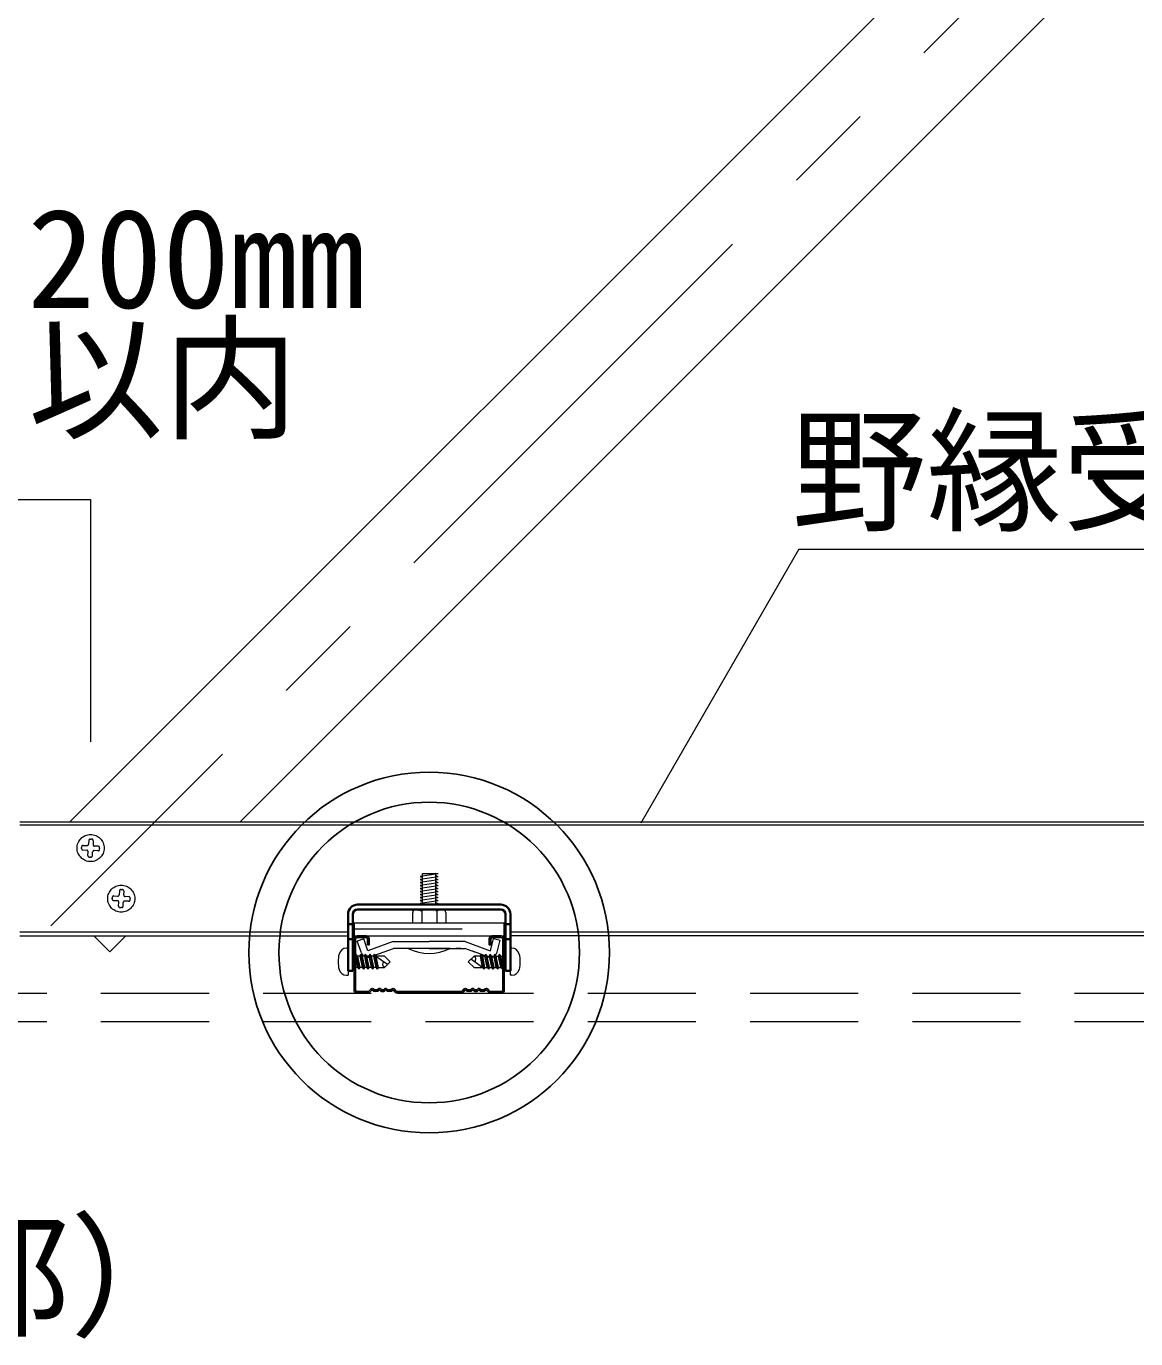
# Model space of a CAD drawing. Units: millimetres on the paper, enlarged 40 times, with parts at other scales. Extents: x -7800 to 7800, y -5578 to 5491.
# Drawn here: x 5710 to 6202, y 3286 to 3868 of the extents above; entities that cross this region are included whole.
import ezdxf
from ezdxf.enums import TextEntityAlignment as Align

# ---------------------------------------------------------------- set-up
doc = ezdxf.new("R2010")
doc.units = ezdxf.units.MM
doc.header["$LTSCALE"] = 40
doc.linetypes.add('CHAIN1', pattern=[8, 5, -1, 1, -1])
doc.linetypes.add('DASHED1', pattern=[1.8, 1.2, -0.6])
for name, color, linetype, lineweight in [('4-0_中心線', 4, 'CHAIN1', 9), ('4-2_野縁受け', 3, 'Continuous', 18), ('4-3_野縁', 2, 'Continuous', 25), ('4-4_斜め部材', 4, 'Continuous', 9), ('4-5_寸法', 4, 'Continuous', 9), ('4-6_文字', 7, 'Continuous', 18), ('4-7_金具', 6, 'Continuous', 35), ('4-A_クリップ', 7, 'Continuous', 18), ('4-B_ビス', 3, 'Continuous', 18), ('4-C_パネル', 7, 'DASHED1', 18)]:
    doc.layers.add(name, color=color, linetype=linetype, lineweight=lineweight)
doc.styles.add('ＭＳ ゴシック', font='')
doc.styles.get('ＭＳ ゴシック').set_extended_font_data('MS Gothic')

msp = doc.modelspace()

# ---------------------------------------------------------------- linework, layer by layer
at = {"layer": '4-0_中心線'}
msp.add_line((6701.86, 4450.35), (5720.54, 3469.03), dxfattribs=at)
at = {"layer": '4-2_野縁受け'}
for p, q in [((5706.77, 3515.28), (6866.77, 3515.28)), ((6866.77, 3513.68), (5706.77, 3513.68)), ((5852.44, 3466.22), (5706.77, 3466.22)), ((5706.77, 3464.62), (5852.44, 3464.62)), ((5855.1, 3466.22), (5854.57, 3466.22)), ((5854.57, 3464.62), (5855.1, 3464.62)), ((5922.3, 3466.22), (5921.77, 3466.22)), ((5922.3, 3464.62), (5921.77, 3464.62)), ((6256.44, 3466.22), (5924.44, 3466.22)), ((6256.44, 3464.62), (5924.44, 3464.62))]:
    msp.add_line(p, q, dxfattribs=at)
at = {"layer": '4-3_野縁'}
for p, q in [((5856.44, 3464.62), (5860.44, 3464.62)), ((5916.44, 3464.62), (5920.44, 3464.62)), ((5855.1, 3463.28), (5855.1, 3440.68)), ((5855.77, 3440.62), (5855.77, 3463.28)), ((5860.44, 3463.95), (5856.44, 3463.95)), ((5861.1, 3463.28), (5861.1, 3460.62)), ((5915.77, 3463.28), (5915.77, 3460.62)), ((5920.44, 3463.95), (5916.44, 3463.95)), ((5921.1, 3440.62), (5921.1, 3463.28)), ((5921.77, 3463.28), (5921.77, 3440.68)), ((5861.7, 3440.15), (5862.64, 3441.09)), ((5862.64, 3441.09), (5861.7, 3440.15)), ((5872.92, 3441.09), (5873.86, 3440.15)), ((5903.97, 3441.09), (5903.03, 3440.15)), ((5915.19, 3440.15), (5914.25, 3441.09)), ((5914.25, 3441.09), (5915.19, 3440.15)), ((5856.44, 3439.95), (5861.23, 3439.95)), ((5861.23, 3439.95), (5856.44, 3439.95)), ((5861.23, 3439.28), (5856.44, 3439.28)), ((5861.23, 3439.28), (5856.44, 3439.28)), ((5863.11, 3440.62), (5862.17, 3439.67)), ((5863.11, 3440.62), (5862.17, 3439.67)), ((5872.44, 3440.62), (5873.39, 3439.67)), ((5874.31, 3439.28), (5888.43, 3439.28)), ((5874.33, 3439.95), (5902.56, 3439.95)), ((5902.54, 3439.28), (5888.43, 3439.28)), ((5904.45, 3440.62), (5903.5, 3439.67)), ((5913.78, 3440.62), (5914.72, 3439.67)), ((5913.78, 3440.62), (5914.72, 3439.67)), ((5920.44, 3439.95), (5915.66, 3439.95)), ((5915.66, 3439.95), (5920.45, 3439.95)), ((5915.66, 3439.28), (5920.45, 3439.28)), ((5915.66, 3439.28), (5920.45, 3439.28))]:
    msp.add_line(p, q, dxfattribs=at)
for points in [[(5861.1, 3460.62), (5861.77, 3460.62), (5861.77, 3463.28)], [(5915.77, 3460.62), (5915.1, 3460.62), (5915.1, 3463.28)]]:
    msp.add_lwpolyline(points, dxfattribs=at)
for centre, radius, start, end in [((5856.44, 3463.28), 1.33, 90.00299, 180.00299), ((5860.44, 3463.28), 1.33, 0.00299, 90.00299), ((5916.44, 3463.28), 1.33, 89.99699, 179.99699), ((5920.44, 3463.28), 1.33, 359.99699, 89.99699), ((5856.44, 3463.28), 0.667, 90, 180), ((5860.44, 3463.28), 0.667, 0.00699, 90), ((5916.44, 3463.28), 0.667, 90, 180), ((5920.44, 3463.28), 0.667, 0, 90), ((5863.11, 3440.62), 0.667, 46.39717, 135), ((5864.78, 3442.37), 1.75, 226.39717, 313.60281), ((5866.44, 3440.62), 0.667, 36.86989, 133.60281), ((5867.78, 3441.62), 1, 216.86989, 323.1301), ((5869.11, 3440.62), 0.667, 36.86989, 143.1301), ((5869.11, 3440.62), 0.667, 46.39717, 143.1301), ((5870.78, 3442.37), 1.75, 226.39717, 313.60281), ((5872.44, 3440.62), 0.667, 44.99998, 133.60281), ((5904.45, 3440.62), 0.667, 46.39719, 135.00002), ((5906.11, 3442.37), 1.75, 226.39719, 313.60283), ((5907.78, 3440.62), 0.667, 36.8699, 143.13011), ((5907.78, 3440.62), 0.667, 36.8699, 133.60283), ((5909.11, 3441.62), 1, 216.8699, 323.13011), ((5910.45, 3440.62), 0.667, 46.39719, 143.13011), ((5912.11, 3442.37), 1.75, 226.39719, 313.60283), ((5913.78, 3440.62), 0.667, 45, 133.60283), ((5856.43, 3440.62), 1.33, 177.476, 270), ((5856.43, 3440.62), 1.33, 177.476, 270), ((5856.44, 3440.62), 0.667, 180, 270), ((5861.23, 3440.62), 0.667, 269.99998, 314.99998), ((5861.23, 3440.62), 0.667, 270, 314.99998), ((5861.23, 3440.62), 1.33, 270, 314.99998), ((5861.23, 3440.62), 1.33, 270, 315), ((5864.78, 3442.37), 2.42, 226.39717, 313.60281), ((5867.78, 3441.62), 1.67, 216.86989, 323.1301), ((5870.78, 3442.37), 2.42, 226.39717, 313.60281), ((5874.33, 3440.62), 1.33, 225, 270), ((5874.33, 3440.62), 0.667, 225, 270), ((5902.56, 3440.62), 0.667, 270, 315), ((5902.56, 3440.62), 1.33, 270, 315), ((5906.11, 3442.37), 2.42, 226.39719, 313.60283), ((5909.11, 3441.62), 1.67, 216.8699, 323.13011), ((5912.11, 3442.37), 2.42, 226.39719, 313.60283), ((5915.66, 3440.62), 1.33, 225.00002, 270), ((5915.66, 3440.62), 1.33, 225, 270), ((5915.66, 3440.62), 0.667, 225, 270), ((5915.66, 3440.62), 0.667, 225.00002, 270), ((5920.44, 3440.62), 1.33, 269.99997, 2.524), ((5920.44, 3440.62), 1.33, 270, 2.524), ((5920.44, 3440.62), 0.667, 270, 0)]:
    msp.add_arc(centre, radius, start, end, dxfattribs=at)
at = {"layer": '4-4_斜め部材'}
for p, q in [((6664.15, 4450.35), (5729.08, 3515.28)), ((6739.57, 4450.35), (5804.51, 3515.28))]:
    msp.add_line(p, q, dxfattribs=at)
msp.add_lwpolyline([(5753.84, 3464.62), (5746.74, 3457.51), (5739.63, 3464.62)], dxfattribs=at)
at = {"layer": '4-5_寸法'}
for p, q in [((5686.77, 3658.13), (5738.22, 3658.13)), ((5738.22, 3658.13), (5738.22, 3550.71))]:
    msp.add_line(p, q, dxfattribs=at)
at = {"layer": '4-6_文字'}
for q in [(5982.29, 3514.58), (6499.11, 3636.09)]:
    msp.add_line((6052.44, 3636.09), q, dxfattribs=at)
at = {"layer": '4-6_文字', "color": 2, "lineweight": 25}
for radius in [80, 66.67]:
    msp.add_circle((5888.44, 3457.24), radius, dxfattribs=at)
at = {"layer": '4-7_金具'}
for p, q in [((5920.17, 3478.48), (5856.7, 3478.48)), ((5920.17, 3476.35), (5856.7, 3476.35)), ((5852.44, 3474.22), (5852.44, 3449.15)), ((5854.57, 3474.22), (5854.57, 3449.15)), ((5922.3, 3474.22), (5922.3, 3449.15)), ((5924.44, 3474.22), (5924.44, 3449.15)), ((5854.57, 3469.82), (5852.44, 3469.82)), ((5924.44, 3469.82), (5922.3, 3469.82)), ((5854.57, 3463.15), (5852.44, 3463.15)), ((5924.44, 3463.15), (5922.3, 3463.15)), ((5854.57, 3449.15), (5852.44, 3449.15)), ((5924.44, 3449.15), (5922.3, 3449.15))]:
    msp.add_line(p, q, dxfattribs=at)
for centre, radius, start, end in [((5856.7, 3474.22), 4.27, 90, 180), ((5856.7, 3474.22), 2.13, 90, 180), ((5920.17, 3474.22), 4.27, 0, 90), ((5920.17, 3474.22), 2.13, 0, 90)]:
    msp.add_arc(centre, radius, start, end, dxfattribs=at)
at = {"layer": '4-A_クリップ'}
for p, q in [((5855.1, 3470.35), (5921.77, 3470.35)), ((5855.1, 3470.35), (5855.1, 3464.62)), ((5921.77, 3464.62), (5921.77, 3470.35)), ((5855.1, 3464.62), (5921.77, 3464.62)), ((5859.06, 3464.64), (5857.06, 3464.64)), ((5859.38, 3463.3), (5856.5, 3462.25)), ((5858.09, 3457.87), (5856.5, 3462.25)), ((5858.36, 3457.12), (5856.5, 3462.25)), ((5861.29, 3458.04), (5859.38, 3463.3)), ((5872.45, 3462.1), (5861.29, 3458.04)), ((5862.32, 3455.3), (5872.58, 3459.03)), ((5872.45, 3462.1), (5888.44, 3462.1)), ((5873.48, 3459.03), (5872.58, 3459.03)), ((5879.1, 3459.03), (5873.48, 3459.03)), ((5904.43, 3462.1), (5888.44, 3462.1)), ((5904.43, 3462.1), (5888.44, 3462.1)), ((5904.43, 3462.1), (5888.44, 3462.1)), ((5888.44, 3459.03), (5900.63, 3459.03)), ((5888.44, 3459.03), (5900.63, 3459.03)), ((5888.44, 3459.03), (5901.41, 3459.03)), ((5888.44, 3459.03), (5903.39, 3459.03)), ((5901.09, 3459.03), (5903.39, 3459.03)), ((5901.74, 3459.03), (5904.29, 3459.03)), ((5908.62, 3457.46), (5904.29, 3459.03)), ((5904.43, 3462.1), (5914.29, 3458.5)), ((5913.9, 3458.65), (5915.58, 3458.04)), ((5918.58, 3457.38), (5919.99, 3462.65)), ((5914.55, 3455.3), (5907.63, 3457.82))]:
    msp.add_line(p, q, dxfattribs=at)
at = {"layer": '4-A_クリップ', "linetype": 'DASHED1'}
msp.add_line((5855.1, 3467.68), (5921.77, 3467.68), dxfattribs=at)
at = {"layer": '4-A_クリップ', "color": 4, "lineweight": 9}
msp.add_line((5902.52, 3459.03), (5900.28, 3459.03), dxfattribs=at)
at = {"layer": '4-A_クリップ'}
for points in [[(5861.29, 3458.04), (5859.38, 3463.3), (5856.5, 3462.25)], [(5915.58, 3458.04), (5917.03, 3463.44), (5919.99, 3462.65)]]:
    msp.add_lwpolyline(points, dxfattribs=at)
for centre, start, end in [((5861.25, 3458.17), 200, 300), ((5915.61, 3458.17), 245, 345)]:
    msp.add_arc(centre, 3.07, start, end, dxfattribs=at)
at = {"layer": '4-B_ビス', "linetype": 'DASHED1'}
for p, q in [((5737.4, 3506.94), (5737.31, 3505.27)), ((5738.1, 3507.57), (5738.43, 3507.55)), ((5738.77, 3507.53), (5738.43, 3507.55)), ((5739.4, 3506.83), (5739.31, 3505.17)), ((5734.21, 3503.43), (5734.23, 3503.77)), ((5734.25, 3504.1), (5734.23, 3503.77)), ((5734.84, 3502.73), (5736.51, 3502.64)), ((5734.95, 3504.73), (5736.61, 3504.64)), ((5737.05, 3500.28), (5737.14, 3501.94)), ((5737.68, 3499.58), (5738.01, 3499.56)), ((5738.35, 3499.54), (5738.01, 3499.56)), ((5739.05, 3500.17), (5739.14, 3501.84)), ((5741.5, 3502.38), (5739.84, 3502.47)), ((5741.61, 3504.38), (5739.94, 3504.47)), ((5742.2, 3503.01), (5742.22, 3503.35)), ((5742.24, 3503.68), (5742.22, 3503.35)), ((5747.84, 3481.69), (5747.82, 3481.36)), ((5748.54, 3482.32), (5750.21, 3482.23)), ((5750.99, 3484.53), (5750.91, 3482.87)), ((5751.69, 3485.16), (5752.03, 3485.14)), ((5752.36, 3485.13), (5752.03, 3485.14)), ((5752.99, 3484.42), (5752.9, 3482.76)), ((5755.2, 3481.97), (5753.53, 3482.06)), ((5747.81, 3481.03), (5747.82, 3481.36)), ((5748.44, 3480.32), (5750.1, 3480.24)), ((5750.64, 3477.87), (5750.73, 3479.54)), ((5751.27, 3477.17), (5751.61, 3477.15)), ((5751.94, 3477.14), (5751.61, 3477.15)), ((5752.64, 3477.77), (5752.73, 3479.43)), ((5755.09, 3479.98), (5753.43, 3480.06)), ((5755.79, 3480.61), (5755.81, 3480.94)), ((5755.83, 3481.27), (5755.81, 3480.94))]:
    msp.add_line(p, q, dxfattribs=at)
at = {"layer": '4-B_ビス'}
for p, q in [((5892.44, 3492.15), (5884.44, 3491.03)), ((5884.44, 3491.03), (5885.44, 3490.5)), ((5892.44, 3490.82), (5884.44, 3489.7)), ((5884.44, 3489.7), (5885.44, 3489.17)), ((5885.44, 3478.48), (5885.44, 3492.36)), ((5885.44, 3492.36), (5891.44, 3492.36)), ((5892.44, 3492.15), (5891.44, 3492.36)), ((5891.44, 3478.48), (5891.44, 3492.33)), ((5892.44, 3490.82), (5891.44, 3491.35)), ((5892.44, 3489.49), (5891.44, 3490.01)), ((5892.44, 3488.15), (5891.44, 3488.68)), ((5892.44, 3486.82), (5891.44, 3487.35)), ((5892.44, 3485.49), (5891.44, 3486.01)), ((5892.44, 3484.15), (5891.44, 3484.68)), ((5892.44, 3482.82), (5891.44, 3483.35)), ((5892.44, 3481.49), (5891.44, 3482.01)), ((5881.99, 3476.13), (5881.37, 3475.82)), ((5881.99, 3476.13), (5881.37, 3475.82)), ((5882.44, 3476.35), (5894.44, 3476.35)), ((5882.91, 3476.23), (5885.1, 3475.68)), ((5882.91, 3476.23), (5885.1, 3475.68)), ((5892.44, 3478.82), (5890.02, 3478.48)), ((5892.44, 3480.15), (5891.44, 3480.68)), ((5892.44, 3478.82), (5891.44, 3479.35)), ((5893.96, 3476.23), (5891.77, 3475.69)), ((5893.96, 3476.23), (5891.77, 3475.69)), ((5894.87, 3476.13), (5895.49, 3475.83)), ((5894.87, 3476.13), (5895.49, 3475.83)), ((5881.1, 3475.02), (5881.1, 3470.35)), ((5881.1, 3470.35), (5895.77, 3470.35)), ((5885.1, 3475.68), (5885.1, 3475.66)), ((5885.1, 3475.66), (5885.1, 3470.35)), ((5891.4, 3475.83), (5891.77, 3475.69)), ((5895.77, 3475.02), (5895.77, 3470.35)), ((5851.77, 3459.14), (5852.44, 3459.14)), ((5852.44, 3459.14), (5852.44, 3447.14)), ((5897.77, 3459.03), (5879.1, 3459.03)), ((5925.1, 3459.14), (5924.44, 3459.14)), ((5924.44, 3447.14), (5924.44, 3459.14)), ((5852.45, 3455.65), (5852.44, 3455.65)), ((5855.1, 3455.66), (5854.57, 3455.66)), ((5855.96, 3456.5), (5855.77, 3456.04)), ((5855.77, 3454.88), (5856.36, 3451.9)), ((5855.96, 3456.5), (5856.36, 3454.45)), ((5855.96, 3456.5), (5856.36, 3455.99)), ((5856.39, 3455.97), (5856.66, 3455.64)), ((5857.66, 3455.64), (5856.39, 3455.64)), ((5856.39, 3454.43), (5857.31, 3449.81)), ((5856.66, 3455.64), (5857.66, 3450.64)), ((5858, 3456.47), (5857.66, 3455.64)), ((5857.66, 3455.64), (5858.66, 3450.64)), ((5858, 3456.47), (5859.33, 3449.81)), ((5858, 3456.47), (5858.67, 3455.64)), ((5859.67, 3455.64), (5858.67, 3455.64)), ((5858.67, 3455.64), (5859.67, 3450.64)), ((5860.02, 3456.47), (5859.67, 3455.64)), ((5859.67, 3455.64), (5860.67, 3450.64)), ((5860.02, 3456.47), (5861.35, 3449.81)), ((5860.02, 3456.47), (5860.69, 3455.64)), ((5861.69, 3455.64), (5860.69, 3455.64)), ((5860.69, 3455.64), (5861.69, 3450.64)), ((5862.04, 3456.47), (5861.69, 3455.64)), ((5861.69, 3455.64), (5862.69, 3450.64)), ((5862.04, 3456.47), (5863.37, 3449.81)), ((5862.04, 3456.47), (5862.71, 3455.64)), ((5863.71, 3455.64), (5862.71, 3455.64)), ((5862.71, 3455.64), (5863.71, 3450.64)), ((5864.06, 3456.47), (5863.71, 3455.64)), ((5863.71, 3455.64), (5864.71, 3450.64)), ((5864.06, 3456.47), (5865.39, 3449.81)), ((5864.06, 3456.47), (5864.73, 3455.64)), ((5864.6, 3455.81), (5868.4, 3455.81)), ((5864.73, 3455.64), (5869.97, 3452.04)), ((5864.73, 3455.64), (5865.73, 3450.64)), ((5868.4, 3455.81), (5871.07, 3453.14)), ((5871.07, 3453.14), (5868.4, 3450.47)), ((5905.8, 3453.14), (5908.47, 3455.81)), ((5908.47, 3450.47), (5905.8, 3453.14)), ((5912.14, 3450.64), (5906.91, 3454.24)), ((5908.47, 3455.81), (5911.21, 3455.81)), ((5911.14, 3455.64), (5911.48, 3456.47)), ((5912.14, 3450.64), (5911.14, 3455.64)), ((5912.16, 3455.64), (5911.48, 3456.47)), ((5912.81, 3449.81), (5911.48, 3456.47)), ((5912.16, 3455.64), (5913.16, 3455.64)), ((5913.16, 3450.64), (5912.16, 3455.64)), ((5913.16, 3455.64), (5913.5, 3456.47)), ((5914.16, 3450.64), (5913.16, 3455.64)), ((5914.18, 3455.64), (5913.5, 3456.47)), ((5914.83, 3449.81), (5913.5, 3456.47)), ((5914.18, 3455.64), (5915.18, 3455.64)), ((5915.18, 3450.64), (5914.18, 3455.64)), ((5915.18, 3455.64), (5915.52, 3456.47)), ((5916.18, 3450.64), (5915.18, 3455.64)), ((5916.2, 3455.64), (5915.52, 3456.47)), ((5916.85, 3449.81), (5915.52, 3456.47)), ((5916.2, 3455.64), (5917.2, 3455.64)), ((5917.2, 3450.64), (5916.2, 3455.64)), ((5917.2, 3455.64), (5917.54, 3456.47)), ((5918.2, 3450.64), (5917.2, 3455.64)), ((5918.22, 3455.64), (5917.54, 3456.47)), ((5918.87, 3449.81), (5917.54, 3456.47)), ((5918.22, 3455.64), (5919.22, 3455.64)), ((5919.22, 3450.64), (5918.22, 3455.64)), ((5919.22, 3455.64), (5919.56, 3456.47)), ((5920.22, 3450.64), (5919.22, 3455.64)), ((5920.24, 3455.64), (5919.56, 3456.47)), ((5920.48, 3451.85), (5919.56, 3456.47)), ((5920.24, 3455.63), (5921.1, 3455.63)), ((5920.49, 3454.4), (5920.24, 3455.63)), ((5921.1, 3451.4), (5920.51, 3454.38)), ((5921.77, 3455.62), (5922.3, 3455.62)), ((5924.42, 3455.63), (5924.47, 3455.63)), ((5851.77, 3447.14), (5852.44, 3447.14)), ((5852.45, 3450.65), (5852.4, 3450.65)), ((5855.1, 3450.66), (5854.57, 3450.66)), ((5856.63, 3450.65), (5855.77, 3450.65)), ((5856.38, 3451.89), (5856.63, 3450.65)), ((5856.64, 3450.64), (5857.31, 3449.81)), ((5857.66, 3450.64), (5857.31, 3449.81)), ((5858.66, 3450.64), (5857.66, 3450.64)), ((5858.66, 3450.64), (5859.33, 3449.81)), ((5859.67, 3450.64), (5859.33, 3449.81)), ((5860.67, 3450.64), (5859.67, 3450.64)), ((5860.67, 3450.64), (5861.35, 3449.81)), ((5861.69, 3450.64), (5861.35, 3449.81)), ((5862.69, 3450.64), (5861.69, 3450.64)), ((5862.69, 3450.64), (5863.37, 3449.81)), ((5863.71, 3450.64), (5863.37, 3449.81)), ((5864.71, 3450.64), (5863.71, 3450.64)), ((5864.71, 3450.64), (5865.39, 3449.81)), ((5865.73, 3450.64), (5865.39, 3449.81)), ((5868.4, 3450.47), (5865.67, 3450.47)), ((5912.27, 3450.47), (5908.47, 3450.47)), ((5912.81, 3449.81), (5912.14, 3450.64)), ((5912.81, 3449.81), (5913.16, 3450.64)), ((5913.16, 3450.64), (5914.16, 3450.64)), ((5914.83, 3449.81), (5914.16, 3450.64)), ((5914.83, 3449.81), (5915.18, 3450.64)), ((5915.18, 3450.64), (5916.18, 3450.64)), ((5916.85, 3449.81), (5916.18, 3450.64)), ((5916.85, 3449.81), (5917.2, 3450.64)), ((5917.2, 3450.64), (5918.2, 3450.64)), ((5918.87, 3449.81), (5918.2, 3450.64)), ((5918.87, 3449.81), (5919.22, 3450.64)), ((5919.22, 3450.64), (5920.22, 3450.64)), ((5920.48, 3450.31), (5920.22, 3450.64)), ((5920.92, 3449.78), (5920.51, 3451.83)), ((5920.92, 3449.78), (5920.51, 3450.29)), ((5920.92, 3449.78), (5921.1, 3450.24)), ((5921.77, 3450.62), (5922.3, 3450.62)), ((5924.42, 3450.63), (5924.43, 3450.63)), ((5925.1, 3447.14), (5924.44, 3447.14))]:
    msp.add_line(p, q, dxfattribs=at)
for points in [[(5892.44, 3489.49), (5884.44, 3488.36), (5885.44, 3487.84)], [(5892.44, 3488.15), (5884.44, 3487.03), (5885.44, 3486.5)], [(5892.44, 3486.82), (5884.44, 3485.7), (5885.44, 3485.17)], [(5892.44, 3485.49), (5884.44, 3484.36), (5885.44, 3483.84)], [(5892.44, 3484.15), (5884.44, 3483.03), (5885.44, 3482.5)], [(5892.44, 3482.82), (5884.44, 3481.7), (5885.44, 3481.17)], [(5892.44, 3481.49), (5884.44, 3480.36), (5885.44, 3479.84)], [(5892.44, 3480.15), (5884.44, 3479.03), (5885.44, 3478.5)], [(5891.4, 3475.83), (5891.77, 3475.69), (5891.77, 3470.35)]]:
    msp.add_lwpolyline(points, dxfattribs=at)
at = {"layer": '4-B_ビス', "linetype": 'DASHED1'}
for centre in [(5738.22, 3503.56), (5751.82, 3481.15)]:
    msp.add_circle(centre, 6, dxfattribs=at)
for centre, start, end in [((5736.65, 3505.31), 267, 357), ((5738.07, 3506.9), 87, 177), ((5738.73, 3506.87), 357, 87), ((5739.98, 3505.13), 177, 267), ((5734.88, 3503.4), 177, 267), ((5734.91, 3504.06), 87, 177), ((5736.47, 3501.98), 357, 87), ((5737.72, 3500.24), 177, 267), ((5738.38, 3500.21), 267, 357), ((5739.8, 3501.8), 87, 177), ((5741.54, 3503.05), 267, 357), ((5741.57, 3503.71), 357, 87), ((5748.51, 3481.66), 87, 177), ((5750.24, 3482.9), 267, 357), ((5751.66, 3484.49), 87, 177), ((5752.32, 3484.46), 357, 87), ((5753.57, 3482.73), 177, 267), ((5755.16, 3481.31), 357, 87), ((5748.47, 3480.99), 177, 267), ((5750.07, 3479.57), 357, 87), ((5751.31, 3477.84), 177, 267), ((5751.98, 3477.8), 267, 357), ((5753.39, 3479.4), 87, 177), ((5755.13, 3480.64), 267, 357)]:
    msp.add_arc(centre, 0.667, start, end, dxfattribs=at)
at = {"layer": '4-B_ビス'}
for centre, radius, start, end in [((5882.44, 3475.02), 1.33, 90, 180), ((5882.59, 3474.94), 1.33, 75.94201, 116.60205), ((5882.59, 3474.94), 1.33, 75.94201, 116.60205), ((5888.44, 3467.68), 8.67, 70.01815, 112.61985), ((5888.44, 3467.68), 8.67, 70.01815, 112.61985), ((5894.28, 3474.94), 1.33, 63.73468, 103.86023), ((5894.28, 3474.94), 1.33, 63.73468, 103.86023), ((5894.44, 3475.02), 1.33, 0, 90), ((5851.77, 3455.72), 3.42, 90.00122, 166.10516), ((5888.44, 3477.7), 20.87, 243.43494, 296.56505), ((5925.1, 3455.72), 3.42, 13.89604, 90), ((5862.2, 3453.14), 14.17, 166.10516, 180.00122), ((5862.2, 3453.14), 14.17, 180.0012, 193.89726), ((5869.97, 3452.04), 2.21, 145.44877, 225.00122), ((5906.91, 3454.24), 2.21, 325.44756, 45), ((5914.67, 3453.14), 14.17, 359.99998, 13.89604), ((5914.67, 3453.14), 14.17, 346.10394, 0), ((5851.77, 3450.56), 3.42, 193.89726, 270.00122), ((5925.1, 3450.56), 3.42, 270, 346.10394)]:
    msp.add_arc(centre, radius, start, end, dxfattribs=at)
at = {"layer": '4-C_パネル'}
for p, q in [((4086.77, 3439.28), (7331.08, 3439.28)), ((4086.77, 3426.62), (7331.08, 3426.62))]:
    msp.add_line(p, q, dxfattribs=at)

# ---------------------------------------------------------------- texts
at = {"layer": '4-5_寸法', "color": 7, "style": 'ＭＳ ゴシック'}
for s, p in [('200mm', (5710.22, 3729.99)), ('以内', (5710.44, 3676.65))]:
    msp.add_text(s, height=43.99, dxfattribs=at).set_placement(p, align=Align.BOTTOM_LEFT)
at = {"layer": '4-6_文字', "style": 'ＭＳ ゴシック'}
for s, p in [('野縁受け：CC-19', (6049.11, 3635.64)), ('クリップ（補強部）', (5249.11, 3278.47))]:
    msp.add_text(s, height=43.99, dxfattribs=at).set_placement(p, align=Align.BOTTOM_LEFT)

doc.saveas('drawing.dxf')
